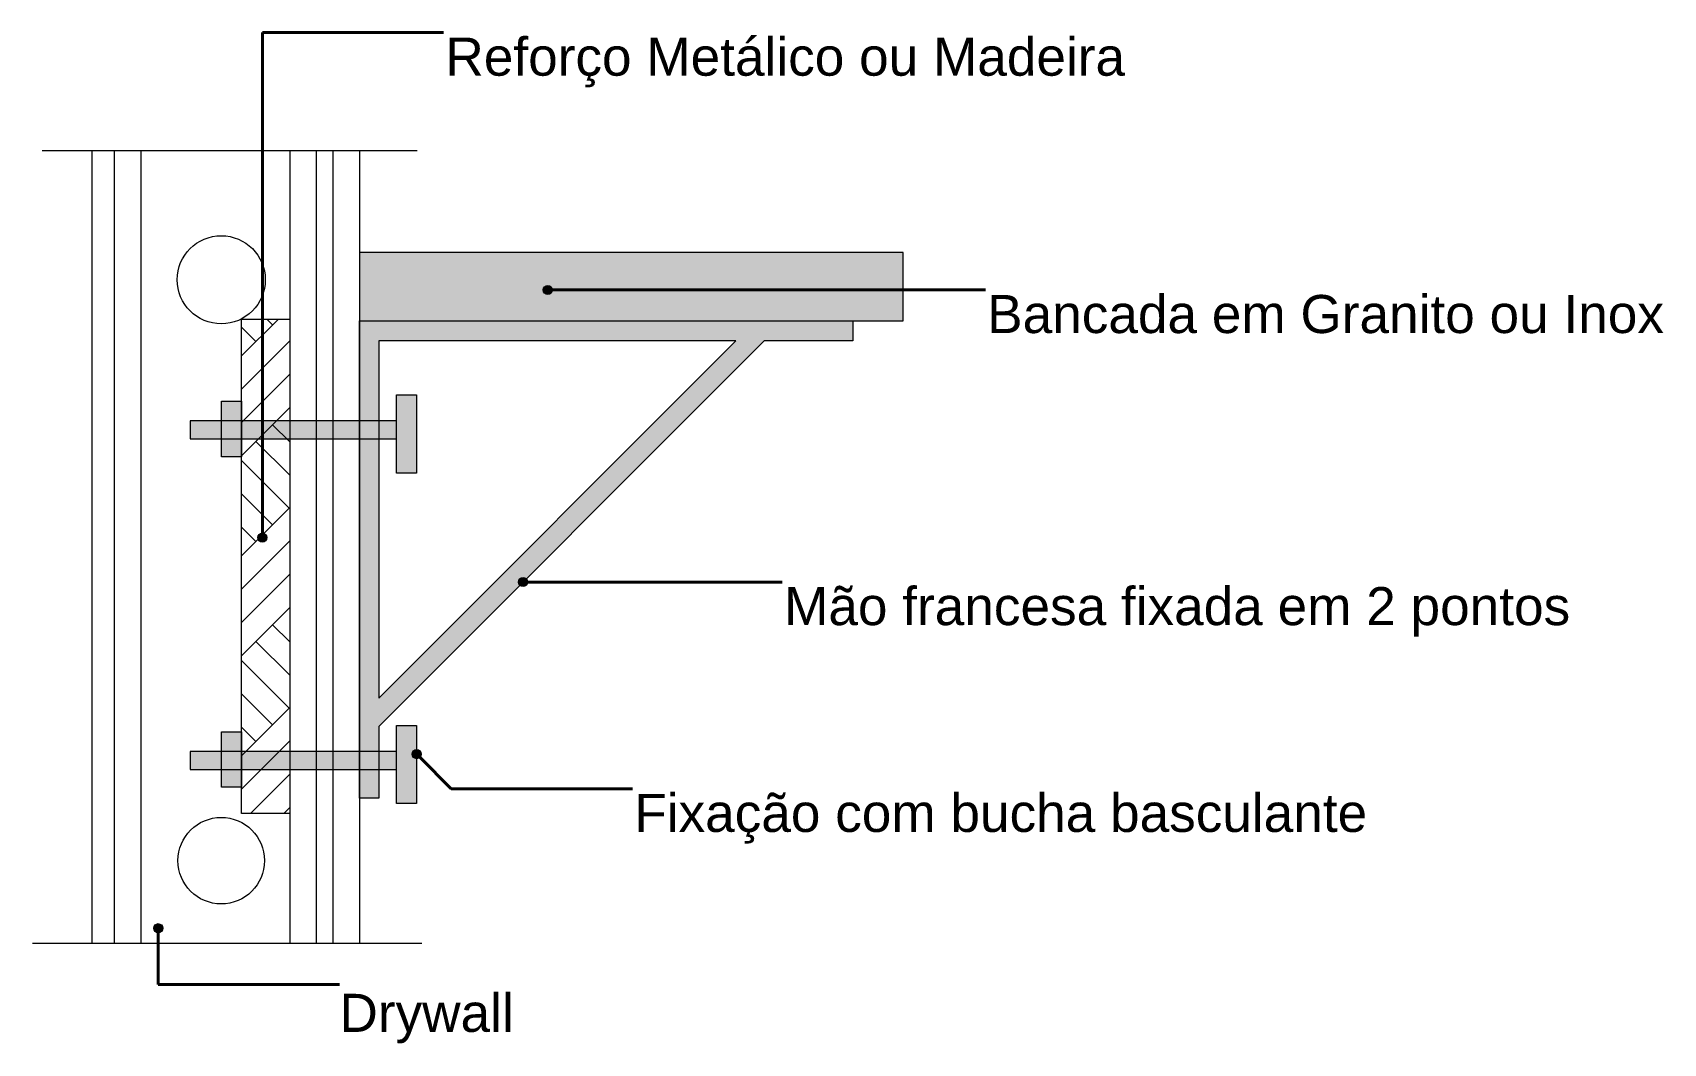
# Model space of a CAD drawing. Header units: metres. Extents: x -1.1 to 45.1, y -1 to 1.8.
# Drawn here: x 1.924 to 3.724, y -0.988 to 0.127 of the extents above; entities that cross this region are included whole.
import ezdxf

# ---------------------------------------------------------------- set-up
doc = ezdxf.new("R2010")
doc.units = ezdxf.units.M
doc.header["$MEASUREMENT"] = 0
doc.linetypes.add('broken', pattern=[2.46944, 1.41111, -1.05833])
doc.layers.add('01_DETALHE 01_ REFORÇO EM DRYWALL_3_0', color=7, linetype='Continuous')
for name, color, linetype, lineweight in [('01_DETALHE 01_ REFORÇO EM DRYWALL_3_0_Caneta_No__1', 7, 'Continuous', 40), ('01_DETALHE 01_ REFORÇO EM DRYWALL_3_0_Caneta_No__241', 7, 'Continuous', 13), ('01_DETALHE 01_ REFORÇO EM DRYWALL_3_0_Caneta_No__5', 7, 'Continuous', 20)]:
    doc.layers.add(name, color=color, linetype=linetype, lineweight=lineweight)
for name, color, linetype, lineweight, true_color in [('01_DETALHE 01_ REFORÇO EM DRYWALL_3_0_Caneta_No__32', 7, 'Continuous', 0, 0xea6855), ('01_DETALHE 01_ REFORÇO EM DRYWALL_3_0_Caneta_No__95', 7, 'Continuous', 0, 0xaeaeae), ('01_DETALHE 01_ REFORÇO EM DRYWALL_3_0_Caneta_No__96', 7, 'Continuous', 0, 0xb6b6b6), ('01_DETALHE 01_ REFORÇO EM DRYWALL_3_0_Caneta_No__97', 7, 'Continuous', 13, 0x6b6b6b)]:
    doc.layers.add(name, color=color, linetype=linetype, lineweight=lineweight, true_color=true_color)
doc.styles.add('GENERATED_STYLE_1', font='arial.ttf')

msp = doc.modelspace()

# ---------------------------------------------------------------- hatches: boundary and pattern name
at = {"layer": '01_DETALHE 01_ REFORÇO EM DRYWALL_3_0', "linetype": 'Continuous', "lineweight": 0, "true_color": 0x000000}
for points in [[(2.4879, -0.1572), (2.4882, -0.1592), (2.4893, -0.1608), (2.491, -0.1619), (2.4929, -0.1622), (2.4948, -0.1619), (2.4964, -0.1608), (2.4975, -0.1592), (2.4979, -0.1572), (2.4975, -0.1553), (2.4964, -0.1537), (2.4948, -0.1526), (2.4929, -0.1522), (2.491, -0.1526), (2.4893, -0.1537), (2.4882, -0.1553)], [(2.1729, -0.4305), (2.1733, -0.4324), (2.1743, -0.434), (2.176, -0.4351), (2.1779, -0.4355), (2.1798, -0.4351), (2.1814, -0.434), (2.1825, -0.4324), (2.1829, -0.4305), (2.1825, -0.4286), (2.1814, -0.4269), (2.1798, -0.4258), (2.1779, -0.4255), (2.176, -0.4258), (2.1743, -0.4269), (2.1733, -0.4286)], [(2.4606, -0.4795), (2.461, -0.4814), (2.4621, -0.483), (2.4637, -0.4841), (2.4656, -0.4845), (2.4675, -0.4841), (2.4691, -0.483), (2.4702, -0.4814), (2.4706, -0.4795), (2.4702, -0.4776), (2.4691, -0.476), (2.4675, -0.4749), (2.4656, -0.4745), (2.4637, -0.4749), (2.4621, -0.476), (2.461, -0.4776)], [(2.3431, -0.6693), (2.3434, -0.6712), (2.3445, -0.6728), (2.3461, -0.6739), (2.3481, -0.6743), (2.35, -0.6739), (2.3516, -0.6728), (2.3527, -0.6712), (2.3531, -0.6693), (2.3527, -0.6674), (2.3516, -0.6657), (2.35, -0.6647), (2.3481, -0.6643), (2.3461, -0.6647), (2.3445, -0.6657), (2.3434, -0.6674)], [(2.058, -0.8613), (2.0584, -0.8632), (2.0595, -0.8648), (2.0611, -0.8659), (2.063, -0.8663), (2.0649, -0.8659), (2.0665, -0.8648), (2.0676, -0.8632), (2.068, -0.8613), (2.0676, -0.8594), (2.0665, -0.8578), (2.0649, -0.8567), (2.063, -0.8563), (2.0611, -0.8567), (2.0595, -0.8578), (2.0584, -0.8594)]]:
    msp.add_hatch(color=18, dxfattribs=at).paths.add_polyline_path(points)
at = {"layer": '01_DETALHE 01_ REFORÇO EM DRYWALL_3_0_Caneta_No__32', "linetype": 'Continuous', "lineweight": 0, "true_color": 0xea6855}
h = msp.add_hatch(dxfattribs=at)
h.set_pattern_fill('earth_0003', color=13, style=0, pattern_type=2)
h.set_pattern_definition([(45, (2.391315, -0.32447), (-0.055154, 0.055154), []), (45, (2.37293, -0.30608), (-0.11031, 0.11031), []), (45, (2.35455, -0.2877), (-0.11031, 0.11031), []), (135, (2.33616, -0.269314), (0.0183848, 0.0183848), [0.078, -0.078])])
h.paths.add_polyline_path([(2.1548, -0.1893), (2.1548, -0.7348), (2.2081, -0.7348), (2.2081, -0.1893)])
at = {"layer": '01_DETALHE 01_ REFORÇO EM DRYWALL_3_0_Caneta_No__95', "linetype": 'Continuous', "lineweight": 0, "true_color": 0xaeaeae}
h = msp.add_hatch(dxfattribs=at)
h.set_pattern_fill('cut_stone_0003', color=253, style=0, pattern_type=2)
h.set_pattern_definition([(45, (2.391315, -0.3044685), (-0.00636396, 0.00636396), [0, -0.006, 0, -0.009]), (110, (2.411315, -0.3044685), (0.00845723, 0.00307818), [0, -0.0044, 0, -0.0076])])
h.paths.add_polyline_path([(2.285, -0.1912), (2.885, -0.1912), (2.885, -0.1161), (2.285, -0.1161)])
at = {"layer": '01_DETALHE 01_ REFORÇO EM DRYWALL_3_0_Caneta_No__95', "linetype": 'Continuous', "lineweight": 0, "true_color": 0x797979}
h = msp.add_hatch(color=8, dxfattribs=at)
h.paths.add_polyline_path([(2.285, -0.2133), (2.285, -0.7179), (2.3064, -0.7179), (2.3064, -0.6387), (2.7318, -0.2133), (2.8294, -0.2133), (2.8294, -0.1912), (2.285, -0.1912)])
h.paths.add_polyline_path([(2.3064, -0.2133), (2.7005, -0.2133), (2.3064, -0.6074)], flags=0)
at = {"layer": '01_DETALHE 01_ REFORÇO EM DRYWALL_3_0_Caneta_No__97', "linetype": 'Continuous', "lineweight": 13, "true_color": 0x6b6b6b}
for points in [[(2.1327, -0.2801), (2.1327, -0.3413), (2.1548, -0.3413), (2.1548, -0.2801)], [(2.326, -0.273), (2.326, -0.3592), (2.3481, -0.3592), (2.3481, -0.273)], [(2.0984, -0.3216), (2.326, -0.3216), (2.326, -0.3017), (2.0984, -0.3017)], [(2.1327, -0.6447), (2.1327, -0.7059), (2.1548, -0.7059), (2.1548, -0.6447)], [(2.326, -0.6376), (2.326, -0.7237), (2.3481, -0.7237), (2.3481, -0.6376)], [(2.0984, -0.6862), (2.326, -0.6862), (2.326, -0.6663), (2.0984, -0.6663)]]:
    msp.add_hatch(color=251, dxfattribs=at).paths.add_polyline_path(points)

# ---------------------------------------------------------------- linework, layer by layer
at = {"layer": '01_DETALHE 01_ REFORÇO EM DRYWALL_3_0_Caneta_No__1', "color": 7, "linetype": 'broken', "lineweight": 40, "ltscale": 1000}
for p, q in [((2.1779, -0.4255), (2.1779, 0.1266)), ((2.1779, 0.1266), (2.3779, 0.1266)), ((2.4979, -0.1572), (2.7757, -0.1572)), ((2.7757, -0.1572), (2.9757, -0.1572)), ((2.4706, -0.4795), (2.5516, -0.4795)), ((2.5516, -0.4795), (2.7516, -0.4795)), ((2.3516, -0.6728), (2.3863, -0.7075)), ((2.3863, -0.7075), (2.5863, -0.7075)), ((2.063, -0.8663), (2.063, -0.9235)), ((2.063, -0.9235), (2.263, -0.9235))]:
    msp.add_line(p, q, dxfattribs=at)
at = {"layer": '01_DETALHE 01_ REFORÇO EM DRYWALL_3_0_Caneta_No__5', "color": 7, "linetype": 'Continuous', "lineweight": 20, "ltscale": 1000, "flags": 128}
for points in [[(2.285, -0.1912), (2.885, -0.1912), (2.885, -0.1161), (2.285, -0.1161)], [(2.1548, -0.1893), (2.2081, -0.1893), (2.2081, -0.7348), (2.1548, -0.7348)], [(2.285, -0.2133), (2.285, -0.1912), (2.8294, -0.1912), (2.8294, -0.2133), (2.7318, -0.2133), (2.3064, -0.6387), (2.3064, -0.7179), (2.285, -0.7179)], [(2.3064, -0.2133), (2.3064, -0.6074), (2.7005, -0.2133)], [(2.1327, -0.2801), (2.1548, -0.2801), (2.1548, -0.3413), (2.1327, -0.3413)], [(2.326, -0.273), (2.3481, -0.273), (2.3481, -0.3592), (2.326, -0.3592)], [(2.0984, -0.3216), (2.326, -0.3216), (2.326, -0.3017), (2.0984, -0.3017)], [(2.1327, -0.6447), (2.1548, -0.6447), (2.1548, -0.7059), (2.1327, -0.7059)], [(2.326, -0.6376), (2.3481, -0.6376), (2.3481, -0.7237), (2.326, -0.7237)], [(2.0984, -0.6862), (2.326, -0.6862), (2.326, -0.6663), (2.0984, -0.6663)]]:
    msp.add_lwpolyline(points, close=True, dxfattribs=at)
at = {"layer": '01_DETALHE 01_ REFORÇO EM DRYWALL_3_0_Caneta_No__5', "color": 7, "linetype": 'Continuous', "lineweight": 20, "ltscale": 1000}
for centre in [(2.4929, -0.1572), (2.1779, -0.4305), (2.4656, -0.4795), (2.3481, -0.6693), (2.063, -0.8613)]:
    msp.add_circle(centre, 0.005, dxfattribs=at)
at = {"layer": '01_DETALHE 01_ REFORÇO EM DRYWALL_3_0_Caneta_No__96', "color": 253, "linetype": 'Continuous', "lineweight": 0, "ltscale": 1000, "true_color": 0xb6b6b6}
for p, q in [((1.935, -0.0033), (2.3486, -0.0033)), ((1.9897, -0.0033), (1.9897, -0.8777)), ((2.0145, -0.0033), (2.0145, -0.8777)), ((2.0437, -0.0033), (2.0437, -0.8777)), ((2.2081, -0.0033), (2.2081, -0.8777)), ((2.2373, -0.0033), (2.2373, -0.8777)), ((2.2558, -0.0033), (2.2558, -0.8777)), ((2.285, -0.0033), (2.285, -0.8777)), ((2.3539, -0.8783), (1.9244, -0.8783))]:
    msp.add_line(p, q, dxfattribs=at)
for centre, radius in [((2.1325, -0.146), 0.0486), ((2.1325, -0.7868), 0.0477)]:
    msp.add_circle(centre, radius, dxfattribs=at)

# ---------------------------------------------------------------- texts
at = {"layer": '01_DETALHE 01_ REFORÇO EM DRYWALL_3_0_Caneta_No__241', "color": 7, "linetype": 'Continuous', "lineweight": 13, "char_height": 0.042, "attachment_point": 1, "style": 'GENERATED_STYLE_1'}
for s, insert in [('\\A1;{\\pql;\\pt0,241;\\fArial|b0|i0|c0|p0;\\W1.000000;Reforço Metálico ou Madeira\\fArial|b0|i0|c0|p0;\\W1.000000;\\A1{\\H.66x;\\S^  ;}\\fArial|b0|i0|c0|p0;\\W1.000000;\\fArial|b0|i0|c0|p0;\\W1.000000;\\A1{\\H.66x;\\S^  ;}\\fArial|b0|i0|c0|p0;\\W1.000000;\\fArial|b0|i0|c0|p0;\\W1.000000;\\fArial|b0|i0|c0|p0;\\W1.000000;\\fArial|b0|i0|c0|p0;\\W1.000000;\\fArial|b0|i0|c0|p0;\\W1.000000;\\fArial|b0|i0|c0|p0;\\W1.000000;\\fArial|b0|i0|c0|p0;\\W1.000000;\\A1{\\H.66x;\\S^  ;}\\fArial|b0|i0|c0|p0;\\W1.000000;\\fArial|b0|i0|c0|p0;\\W1.000000;\\A1{\\H.66x;\\S^  ;}\\fArial|b0|i0|c0|p0;\\W1.000000;\\fArial|b0|i0|c0|p0;\\W1.000000;\\fArial|b0|i0|c0|p0;\\W1.000000;\\fArial|b0|i0|c0|p0;\\W1.000000;\\fArial|b0|i0|c0|p0;\\W1.000000;\\fArial|b0|i0|c0|p0;\\W1.000000;\\fArial|b0|i0|c0|p0;\\W1.000000;\\A1{\\H.66x;\\S^  ;}\\fArial|b0|i0|c0|p0;\\W1.000000;\\fArial|b0|i0|c0|p0;\\W1.000000;\\A1{\\H.66x;\\S^  ;}\\fArial|b0|i0|c0|p0;\\W1.000000;\\fArial|b0|i0|c0|p0;\\W1.000000;\\fArial|b0|i0|c0|p0;\\W1.000000;\\fArial|b0|i0|c0|p0;\\W1.000000;\\fArial|b0|i0|c0|p0;\\W1.000000;\\fArial|b0|i0|c0|p0;\\W1.000000;\\fArial|b0|i0|c0|p0;\\W1.000000;\\A1{\\H.66x;\\S^  ;}\\fArial|b0|i0|c0|p0;\\W1.000000;\\fArial|b0|i0|c0|p0;\\W1.000000;\\A1{\\H.66x;\\S^  ;}\\fArial|b0|i0|c0|p0;\\W1.000000;\\fArial|b0|i0|c0|p0;\\W1.000000;\\fArial|b0|i0|c0|p0;\\W1.000000;\\fArial|b0|i0|c0|p0;\\W1.000000;\\fArial|b0|i0|c0|p0;\\W1.000000;\\fArial|b0|i0|c0|p0;\\W1.000000;\\fArial|b0|i0|c0|p0;\\W1.000000;\\A1{\\H.66x;\\S^  ;}\\fArial|b0|i0|c0|p0;\\W1.000000;\\fArial|b0|i0|c0|p0;\\W1.000000;\\A1{\\H.66x;\\S^  ;}\\fArial|b0|i0|c0|p0;\\W1.000000;\\fArial|b0|i0|c0|p0;\\W1.000000;\\fArial|b0|i0|c0|p0;\\W1.000000;\\fArial|b0|i0|c0|p0;\\W1.000000;\\fArial|b0|i0|c0|p0;\\W1.000000;\\fArial|b0|i0|c0|p0;\\W1.000000;\\fArial|b0|i0|c0|p0;\\W1.000000;\\A1{\\H.66x;\\S^  ;}\\fArial|b0|i0|c0|p0;\\W1.000000;}', (2.3799, 0.1211)), ('\\A1;{\\pql;\\pt0,241;\\fArial|b0|i0|c0|p0;\\W1.000000;Bancada em Granito ou Inox\\fArial|b0|i0|c0|p0;\\W1.000000;\\A1{\\H.66x;\\S^  ;}\\fArial|b0|i0|c0|p0;\\W1.000000;\\fArial|b0|i0|c0|p0;\\W1.000000;\\A1{\\H.66x;\\S^  ;}\\fArial|b0|i0|c0|p0;\\W1.000000;\\fArial|b0|i0|c0|p0;\\W1.000000;\\fArial|b0|i0|c0|p0;\\W1.000000;\\fArial|b0|i0|c0|p0;\\W1.000000;\\fArial|b0|i0|c0|p0;\\W1.000000;\\fArial|b0|i0|c0|p0;\\W1.000000;\\fArial|b0|i0|c0|p0;\\W1.000000;\\A1{\\H.66x;\\S^  ;}\\fArial|b0|i0|c0|p0;\\W1.000000;\\fArial|b0|i0|c0|p0;\\W1.000000;\\A1{\\H.66x;\\S^  ;}\\fArial|b0|i0|c0|p0;\\W1.000000;\\fArial|b0|i0|c0|p0;\\W1.000000;\\fArial|b0|i0|c0|p0;\\W1.000000;\\fArial|b0|i0|c0|p0;\\W1.000000;\\fArial|b0|i0|c0|p0;\\W1.000000;\\fArial|b0|i0|c0|p0;\\W1.000000;\\fArial|b0|i0|c0|p0;\\W1.000000;\\A1{\\H.66x;\\S^  ;}\\fArial|b0|i0|c0|p0;\\W1.000000;\\fArial|b0|i0|c0|p0;\\W1.000000;\\A1{\\H.66x;\\S^  ;}\\fArial|b0|i0|c0|p0;\\W1.000000;\\fArial|b0|i0|c0|p0;\\W1.000000;\\fArial|b0|i0|c0|p0;\\W1.000000;\\fArial|b0|i0|c0|p0;\\W1.000000;\\fArial|b0|i0|c0|p0;\\W1.000000;\\fArial|b0|i0|c0|p0;\\W1.000000;\\fArial|b0|i0|c0|p0;\\W1.000000;\\A1{\\H.66x;\\S^  ;}\\fArial|b0|i0|c0|p0;\\W1.000000;\\fArial|b0|i0|c0|p0;\\W1.000000;\\A1{\\H.66x;\\S^  ;}\\fArial|b0|i0|c0|p0;\\W1.000000;\\fArial|b0|i0|c0|p0;\\W1.000000;\\fArial|b0|i0|c0|p0;\\W1.000000;\\fArial|b0|i0|c0|p0;\\W1.000000;\\fArial|b0|i0|c0|p0;\\W1.000000;\\fArial|b0|i0|c0|p0;\\W1.000000;\\fArial|b0|i0|c0|p0;\\W1.000000;\\A1{\\H.66x;\\S^  ;}\\fArial|b0|i0|c0|p0;\\W1.000000;\\fArial|b0|i0|c0|p0;\\W1.000000;\\A1{\\H.66x;\\S^  ;}\\fArial|b0|i0|c0|p0;\\W1.000000;\\fArial|b0|i0|c0|p0;\\W1.000000;\\fArial|b0|i0|c0|p0;\\W1.000000;\\fArial|b0|i0|c0|p0;\\W1.000000;\\fArial|b0|i0|c0|p0;\\W1.000000;\\fArial|b0|i0|c0|p0;\\W1.000000;\\fArial|b0|i0|c0|p0;\\W1.000000;\\A1{\\H.66x;\\S^  ;}\\fArial|b0|i0|c0|p0;\\W1.000000;}', (2.9777, -0.1628)), ('\\A1;{\\pql;\\pt0,241;\\fArial|b0|i0|c0|p0;\\W1.000000;Mão francesa fixada em 2 pontos\\fArial|b0|i0|c0|p0;\\W1.000000;\\A1{\\H.66x;\\S^  ;}\\fArial|b0|i0|c0|p0;\\W1.000000;\\fArial|b0|i0|c0|p0;\\W1.000000;\\A1{\\H.66x;\\S^  ;}\\fArial|b0|i0|c0|p0;\\W1.000000;\\fArial|b0|i0|c0|p0;\\W1.000000;\\fArial|b0|i0|c0|p0;\\W1.000000;\\fArial|b0|i0|c0|p0;\\W1.000000;\\fArial|b0|i0|c0|p0;\\W1.000000;\\fArial|b0|i0|c0|p0;\\W1.000000;\\fArial|b0|i0|c0|p0;\\W1.000000;\\A1{\\H.66x;\\S^  ;}\\fArial|b0|i0|c0|p0;\\W1.000000;\\fArial|b0|i0|c0|p0;\\W1.000000;\\A1{\\H.66x;\\S^  ;}\\fArial|b0|i0|c0|p0;\\W1.000000;\\fArial|b0|i0|c0|p0;\\W1.000000;\\fArial|b0|i0|c0|p0;\\W1.000000;\\fArial|b0|i0|c0|p0;\\W1.000000;\\fArial|b0|i0|c0|p0;\\W1.000000;\\fArial|b0|i0|c0|p0;\\W1.000000;\\fArial|b0|i0|c0|p0;\\W1.000000;\\A1{\\H.66x;\\S^  ;}\\fArial|b0|i0|c0|p0;\\W1.000000;\\fArial|b0|i0|c0|p0;\\W1.000000;\\A1{\\H.66x;\\S^  ;}\\fArial|b0|i0|c0|p0;\\W1.000000;\\fArial|b0|i0|c0|p0;\\W1.000000;\\fArial|b0|i0|c0|p0;\\W1.000000;\\fArial|b0|i0|c0|p0;\\W1.000000;\\fArial|b0|i0|c0|p0;\\W1.000000;\\fArial|b0|i0|c0|p0;\\W1.000000;\\fArial|b0|i0|c0|p0;\\W1.000000;\\A1{\\H.66x;\\S^  ;}\\fArial|b0|i0|c0|p0;\\W1.000000;\\fArial|b0|i0|c0|p0;\\W1.000000;\\A1{\\H.66x;\\S^  ;}\\fArial|b0|i0|c0|p0;\\W1.000000;\\fArial|b0|i0|c0|p0;\\W1.000000;\\fArial|b0|i0|c0|p0;\\W1.000000;\\fArial|b0|i0|c0|p0;\\W1.000000;\\fArial|b0|i0|c0|p0;\\W1.000000;\\fArial|b0|i0|c0|p0;\\W1.000000;\\fArial|b0|i0|c0|p0;\\W1.000000;\\A1{\\H.66x;\\S^  ;}\\fArial|b0|i0|c0|p0;\\W1.000000;\\fArial|b0|i0|c0|p0;\\W1.000000;\\A1{\\H.66x;\\S^  ;}\\fArial|b0|i0|c0|p0;\\W1.000000;\\fArial|b0|i0|c0|p0;\\W1.000000;\\fArial|b0|i0|c0|p0;\\W1.000000;\\fArial|b0|i0|c0|p0;\\W1.000000;\\fArial|b0|i0|c0|p0;\\W1.000000;\\fArial|b0|i0|c0|p0;\\W1.000000;\\fArial|b0|i0|c0|p0;\\W1.000000;\\A1{\\H.66x;\\S^  ;}\\fArial|b0|i0|c0|p0;\\W1.000000;}', (2.7536, -0.485)), ('\\A1;{\\pql;\\pt0,241;\\fArial|b0|i0|c0|p0;\\W1.000000;Fixação com bucha basculante\\fArial|b0|i0|c0|p0;\\W1.000000;\\A1{\\H.66x;\\S^  ;}\\fArial|b0|i0|c0|p0;\\W1.000000;\\fArial|b0|i0|c0|p0;\\W1.000000;\\A1{\\H.66x;\\S^  ;}\\fArial|b0|i0|c0|p0;\\W1.000000;\\fArial|b0|i0|c0|p0;\\W1.000000;\\fArial|b0|i0|c0|p0;\\W1.000000;\\fArial|b0|i0|c0|p0;\\W1.000000;\\fArial|b0|i0|c0|p0;\\W1.000000;\\fArial|b0|i0|c0|p0;\\W1.000000;\\fArial|b0|i0|c0|p0;\\W1.000000;\\A1{\\H.66x;\\S^  ;}\\fArial|b0|i0|c0|p0;\\W1.000000;\\fArial|b0|i0|c0|p0;\\W1.000000;\\A1{\\H.66x;\\S^  ;}\\fArial|b0|i0|c0|p0;\\W1.000000;\\fArial|b0|i0|c0|p0;\\W1.000000;\\fArial|b0|i0|c0|p0;\\W1.000000;\\fArial|b0|i0|c0|p0;\\W1.000000;\\fArial|b0|i0|c0|p0;\\W1.000000;\\fArial|b0|i0|c0|p0;\\W1.000000;\\fArial|b0|i0|c0|p0;\\W1.000000;\\A1{\\H.66x;\\S^  ;}\\fArial|b0|i0|c0|p0;\\W1.000000;\\fArial|b0|i0|c0|p0;\\W1.000000;\\A1{\\H.66x;\\S^  ;}\\fArial|b0|i0|c0|p0;\\W1.000000;\\fArial|b0|i0|c0|p0;\\W1.000000;\\fArial|b0|i0|c0|p0;\\W1.000000;\\fArial|b0|i0|c0|p0;\\W1.000000;\\fArial|b0|i0|c0|p0;\\W1.000000;\\fArial|b0|i0|c0|p0;\\W1.000000;\\fArial|b0|i0|c0|p0;\\W1.000000;\\A1{\\H.66x;\\S^  ;}\\fArial|b0|i0|c0|p0;\\W1.000000;\\fArial|b0|i0|c0|p0;\\W1.000000;\\A1{\\H.66x;\\S^  ;}\\fArial|b0|i0|c0|p0;\\W1.000000;\\fArial|b0|i0|c0|p0;\\W1.000000;\\fArial|b0|i0|c0|p0;\\W1.000000;\\fArial|b0|i0|c0|p0;\\W1.000000;\\fArial|b0|i0|c0|p0;\\W1.000000;\\fArial|b0|i0|c0|p0;\\W1.000000;\\fArial|b0|i0|c0|p0;\\W1.000000;\\A1{\\H.66x;\\S^  ;}\\fArial|b0|i0|c0|p0;\\W1.000000;\\fArial|b0|i0|c0|p0;\\W1.000000;\\A1{\\H.66x;\\S^  ;}\\fArial|b0|i0|c0|p0;\\W1.000000;\\fArial|b0|i0|c0|p0;\\W1.000000;\\fArial|b0|i0|c0|p0;\\W1.000000;\\fArial|b0|i0|c0|p0;\\W1.000000;\\fArial|b0|i0|c0|p0;\\W1.000000;\\fArial|b0|i0|c0|p0;\\W1.000000;\\fArial|b0|i0|c0|p0;\\W1.000000;\\A1{\\H.66x;\\S^  ;}\\fArial|b0|i0|c0|p0;\\W1.000000;}', (2.5883, -0.7131)), ('\\A1;{\\pql;\\fArial|b0|i0|c0|p0;\\W1.000000;Drywall}', (2.263, -0.9337))]:
    msp.add_mtext(s, dxfattribs=dict(at, insert=insert))

doc.saveas('drawing.dxf')
